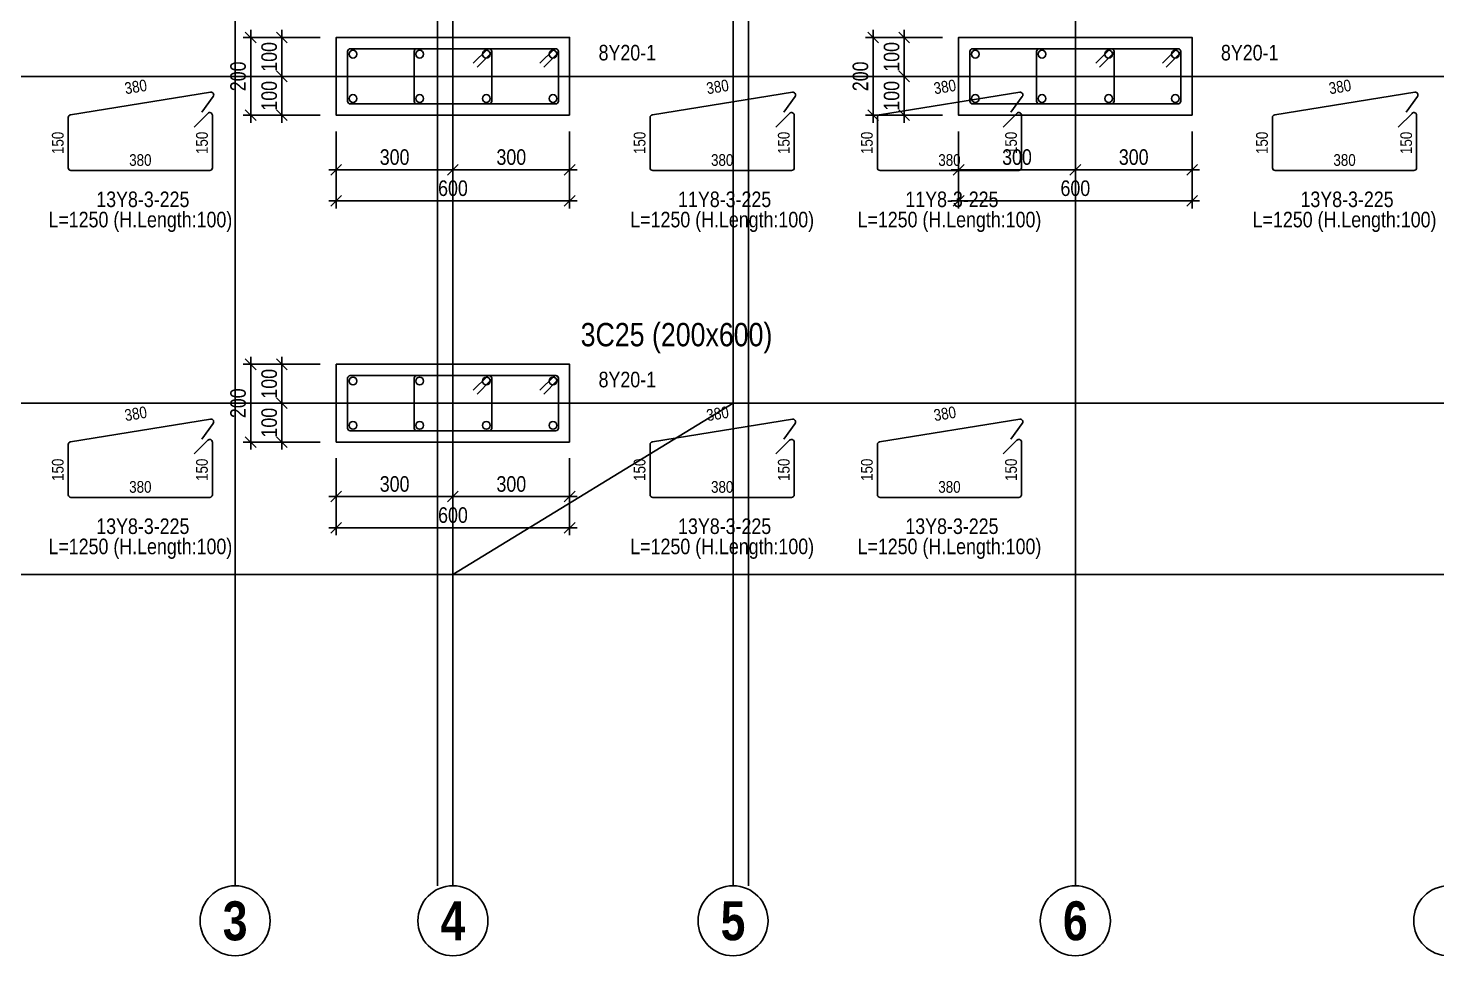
# Model space of a CAD drawing. Extents: x 0 to 206258, y -403073 to 0.
# Drawn here: x 82631 to 91684, y -83038 to -77078 of the extents above; entities that cross this region are included whole.
import ezdxf
from ezdxf.enums import TextEntityAlignment as Align
from ezdxf.lldxf.tags import DXFTag

# ---------------------------------------------------------------- set-up
doc = ezdxf.new("R2010")
doc.units = 0
doc.header["$LTSCALE"] = 1000
for name, color, linetype in [('Axis Circle(Dir 2)', 150, 'Continuous'), ('Axis Label(Dir 2)', 7, 'Continuous'), ('Axis Line(Dir 1)', 8, 'CENTER2'), ('Axis Line(Dir 2)', 150, 'CENTER2'), ('Column Line(D)', 1, 'Continuous'), ('Dimension Line', 5, 'Continuous'), ('Link Line', 3, 'Continuous'), ('Rebar Length Text', 8, 'Continuous'), ('Rebar Line', 7, 'Continuous'), ('Top Rebar Label', 6, 'Continuous')]:
    doc.layers.add(name, color=color, linetype=linetype)
for name, color, linetype, true_color in [('Column Label(D)', 12, 'Continuous', 0xbd0000), ('Ghost Axis Line', 254, 'Continuous', 0xbebebe), ('Link Label', 94, 'Continuous', 0x008100), ('Link Length Text', 94, 'Continuous', 0x008100)]:
    doc.layers.add(name, color=color, linetype=linetype, true_color=true_color)
doc.styles.add('Axis Label(Dir 2)', font='ARIALNB.TTF', dxfattribs={"height": 250})
doc.styles.add('Column Label(D)', font='ARIALN.TTF', dxfattribs={"height": 150})
doc.styles.add('Dimension Text', font='ARIALN.TTF', dxfattribs={"height": 100})
doc.styles.add('Link Label', font='ARIALN.TTF', dxfattribs={"height": 100})
doc.styles.add('Link Length Text', font='ARIALN.TTF', dxfattribs={"height": 100})
doc.styles.add('Rebar Length Text', font='ARIALN.TTF', dxfattribs={"height": 75})
doc.styles.add('Top Rebar Label', font='ARIALN.TTF', dxfattribs={"height": 100})
tags = doc.linetypes.add('CENTER2', pattern=[1.125, 0.75, -0.125, 0.125, -0.125]).pattern_tags.tags
tags[10:11] = [DXFTag(74, 4), DXFTag(75, 0), DXFTag(340, '0'), DXFTag(46, 0.0), DXFTag(50, 0.0), DXFTag(44, 0.0), DXFTag(45, 0.0)]
tags[8:9] = [DXFTag(74, 4), DXFTag(75, 0), DXFTag(340, '0'), DXFTag(46, 0.0), DXFTag(50, 0.0), DXFTag(44, 0.0), DXFTag(45, 0.0)]
tags[6:7] = [DXFTag(74, 4), DXFTag(75, 0), DXFTag(340, '0'), DXFTag(46, 0.0), DXFTag(50, 0.0), DXFTag(44, 0.0), DXFTag(45, 0.0)]
tags[4:5] = [DXFTag(74, 4), DXFTag(75, 0), DXFTag(340, '0'), DXFTag(46, 0.0), DXFTag(50, 0.0), DXFTag(44, 0.0), DXFTag(45, 0.0)]
doc.dimstyles.new('COLUMNAPP', dxfattribs={"dimtxt": 100, "dimasz": 30, "dimexe": 48.3, "dimexo": 103.5, "dimgap": 30, "dimtad": 1, "dimtoh": 1, "dimdec": 1, "dimlfac": 0.4, "dimdsep": 46, "dimtxsty": 'Dimension Text', "dimblk": 'PCDIM_TICK', "dimcen": 0.09, "dimclrd": 5, "dimclre": 5, "dimclrt": 5, "dimadec": 1, "dimazin": 0, "dimtp": 1, "dimtm": 1, "dimtfac": 1, "dimtdec": 4, "dimtofl": 0, "dimtmove": 0, "dimatfit": 3, "dimfxl": 1, "dimtolj": 1, "dimtzin": 0, "dimarcsym": 0})

# ---------------------------------------------------------------- blocks, each defined once
blk = doc.blocks.new('PCDIM_TICK')
at = {"layer": 'Dimension Line', "color": 0, "transparency": 33554687}
for p, q in [((1.15, 1.15), (-1.15, -1.15)), ((1.61, 0), (0, 0))]:
    blk.add_line(p, q, dxfattribs=at)
blk = doc.blocks.new('*U1671')
at = {"layer": 'Dimension Line', "color": 5, "true_color": 0x0000ff, "transparency": 16777216}
for p, q in [((84611.1, -77741.2), (84611.1, -78036)), ((85361.1, -77741.2), (85361.1, -78036)), ((84611.1, -77987.7), (85361.1, -77987.7))]:
    blk.add_line(p, q, dxfattribs=at)
at = {"layer": 'Dimension Line', "color": 5, "true_color": 0x0000ff, "transparency": 16777216, "xscale": 30, "yscale": 30, "rotation": 180.0000000000004}
blk.add_blockref('PCDIM_TICK', (84611.1, -77987.7), dxfattribs=at)
at = {"layer": 'Dimension Line', "color": 5, "true_color": 0x0000ff, "transparency": 16777216, "xscale": 30, "yscale": 30}
blk.add_blockref('PCDIM_TICK', (85361.1, -77987.7), dxfattribs=at)
at = {"layer": 'Dimension Line', "color": 5, "true_color": 0x0000ff, "transparency": 16777216, "insert": (84986.1, -77957.7), "char_height": 100, "width": 181.501, "attachment_point": 8, "style": 'Dimension Text'}
blk.add_mtext('300', dxfattribs=at)
blk = doc.blocks.new('*U1672')
at = {"layer": 'Dimension Line', "color": 5, "true_color": 0x0000ff, "transparency": 16777216}
for p, q in [((85361.1, -77741.2), (85361.1, -78036)), ((86111.1, -77741.2), (86111.1, -78036)), ((85361.1, -77987.7), (86111.1, -77987.7))]:
    blk.add_line(p, q, dxfattribs=at)
at = {"layer": 'Dimension Line', "color": 5, "true_color": 0x0000ff, "transparency": 16777216, "xscale": 30, "yscale": 30, "rotation": 180.0000000000004}
blk.add_blockref('PCDIM_TICK', (85361.1, -77987.7), dxfattribs=at)
at = {"layer": 'Dimension Line', "color": 5, "true_color": 0x0000ff, "transparency": 16777216, "xscale": 30, "yscale": 30}
blk.add_blockref('PCDIM_TICK', (86111.1, -77987.7), dxfattribs=at)
at = {"layer": 'Dimension Line', "color": 5, "true_color": 0x0000ff, "transparency": 16777216, "insert": (85736.1, -77957.7), "char_height": 100, "width": 181.501, "attachment_point": 8, "style": 'Dimension Text'}
blk.add_mtext('300', dxfattribs=at)
blk = doc.blocks.new('*U1673')
at = {"layer": 'Dimension Line', "color": 5, "true_color": 0x0000ff, "transparency": 16777216}
for p, q in [((84611.1, -77741.2), (84611.1, -78236)), ((86111.1, -77741.2), (86111.1, -78236)), ((84611.1, -78187.7), (86111.1, -78187.7))]:
    blk.add_line(p, q, dxfattribs=at)
at = {"layer": 'Dimension Line', "color": 5, "true_color": 0x0000ff, "transparency": 16777216, "xscale": 30, "yscale": 30, "rotation": 180.0000000000004}
blk.add_blockref('PCDIM_TICK', (84611.1, -78187.7), dxfattribs=at)
at = {"layer": 'Dimension Line', "color": 5, "true_color": 0x0000ff, "transparency": 16777216, "xscale": 30, "yscale": 30}
blk.add_blockref('PCDIM_TICK', (86111.1, -78187.7), dxfattribs=at)
at = {"layer": 'Dimension Line', "color": 5, "true_color": 0x0000ff, "transparency": 16777216, "insert": (85361.1, -78157.7), "char_height": 100, "width": 181.97, "attachment_point": 8, "style": 'Dimension Text'}
blk.add_mtext('600', dxfattribs=at)
blk = doc.blocks.new('*U1674')
at = {"layer": 'Dimension Line', "color": 5, "true_color": 0x0000ff, "transparency": 16777216}
for p, q in [((84507.6, -77387.7), (84212.8, -77387.7)), ((84261.1, -77637.7), (84261.1, -77387.7)), ((84507.6, -77637.7), (84212.8, -77637.7))]:
    blk.add_line(p, q, dxfattribs=at)
at = {"layer": 'Dimension Line', "color": 5, "true_color": 0x0000ff, "transparency": 16777216, "xscale": 30, "yscale": 30}
for p, rotation in [((84261.1, -77387.7), 89.99999999999447), ((84261.1, -77637.7), 269.9999999999834)]:
    blk.add_blockref('PCDIM_TICK', p, dxfattribs=dict(at, rotation=rotation))
at = {"layer": 'Dimension Line', "color": 5, "true_color": 0x0000ff, "transparency": 16777216, "insert": (84231.1, -77512.7), "char_height": 100, "width": 173.928, "attachment_point": 8, "rotation": 90, "style": 'Dimension Text'}
blk.add_mtext('100', dxfattribs=at)
blk = doc.blocks.new('*U1675')
at = {"layer": 'Dimension Line', "color": 5, "true_color": 0x0000ff, "transparency": 16777216}
for p, q in [((84507.6, -77137.7), (84212.8, -77137.7)), ((84261.1, -77387.7), (84261.1, -77137.7)), ((84507.6, -77387.7), (84212.8, -77387.7))]:
    blk.add_line(p, q, dxfattribs=at)
at = {"layer": 'Dimension Line', "color": 5, "true_color": 0x0000ff, "transparency": 16777216, "xscale": 30, "yscale": 30}
for p, rotation in [((84261.1, -77137.7), 89.99999999999447), ((84261.1, -77387.7), 269.9999999999834)]:
    blk.add_blockref('PCDIM_TICK', p, dxfattribs=dict(at, rotation=rotation))
at = {"layer": 'Dimension Line', "color": 5, "true_color": 0x0000ff, "transparency": 16777216, "insert": (84231.1, -77262.7), "char_height": 100, "width": 173.928, "attachment_point": 8, "rotation": 90, "style": 'Dimension Text'}
blk.add_mtext('100', dxfattribs=at)
blk = doc.blocks.new('*U1676')
at = {"layer": 'Dimension Line', "color": 5, "true_color": 0x0000ff, "transparency": 16777216}
for p, q in [((84507.6, -77137.7), (84012.8, -77137.7)), ((84061.1, -77637.7), (84061.1, -77137.7)), ((84507.6, -77637.7), (84012.8, -77637.7))]:
    blk.add_line(p, q, dxfattribs=at)
at = {"layer": 'Dimension Line', "color": 5, "true_color": 0x0000ff, "transparency": 16777216, "xscale": 30, "yscale": 30}
for p, rotation in [((84061.1, -77137.7), 89.99999999999447), ((84061.1, -77637.7), 269.9999999999834)]:
    blk.add_blockref('PCDIM_TICK', p, dxfattribs=dict(at, rotation=rotation))
at = {"layer": 'Dimension Line', "color": 5, "true_color": 0x0000ff, "transparency": 16777216, "insert": (84031.1, -77387.7), "char_height": 100, "width": 182.775, "attachment_point": 8, "rotation": 90, "style": 'Dimension Text'}
blk.add_mtext('200', dxfattribs=at)
blk = doc.blocks.new('*U1677')
at = {"layer": 'Dimension Line', "color": 5, "true_color": 0x0000ff, "transparency": 16777216}
for p, q in [((88611.1, -77741.2), (88611.1, -78036)), ((89361.1, -77741.2), (89361.1, -78036)), ((88611.1, -77987.7), (89361.1, -77987.7))]:
    blk.add_line(p, q, dxfattribs=at)
at = {"layer": 'Dimension Line', "color": 5, "true_color": 0x0000ff, "transparency": 16777216, "xscale": 30, "yscale": 30, "rotation": 180.0000000000004}
blk.add_blockref('PCDIM_TICK', (88611.1, -77987.7), dxfattribs=at)
at = {"layer": 'Dimension Line', "color": 5, "true_color": 0x0000ff, "transparency": 16777216, "xscale": 30, "yscale": 30}
blk.add_blockref('PCDIM_TICK', (89361.1, -77987.7), dxfattribs=at)
at = {"layer": 'Dimension Line', "color": 5, "true_color": 0x0000ff, "transparency": 16777216, "insert": (88986.1, -77957.7), "char_height": 100, "width": 181.501, "attachment_point": 8, "style": 'Dimension Text'}
blk.add_mtext('300', dxfattribs=at)
blk = doc.blocks.new('*U1678')
at = {"layer": 'Dimension Line', "color": 5, "true_color": 0x0000ff, "transparency": 16777216}
for p, q in [((89361.1, -77741.2), (89361.1, -78036)), ((90111.1, -77741.2), (90111.1, -78036)), ((89361.1, -77987.7), (90111.1, -77987.7))]:
    blk.add_line(p, q, dxfattribs=at)
at = {"layer": 'Dimension Line', "color": 5, "true_color": 0x0000ff, "transparency": 16777216, "xscale": 30, "yscale": 30, "rotation": 180.0000000000004}
blk.add_blockref('PCDIM_TICK', (89361.1, -77987.7), dxfattribs=at)
at = {"layer": 'Dimension Line', "color": 5, "true_color": 0x0000ff, "transparency": 16777216, "xscale": 30, "yscale": 30}
blk.add_blockref('PCDIM_TICK', (90111.1, -77987.7), dxfattribs=at)
at = {"layer": 'Dimension Line', "color": 5, "true_color": 0x0000ff, "transparency": 16777216, "insert": (89736.1, -77957.7), "char_height": 100, "width": 181.501, "attachment_point": 8, "style": 'Dimension Text'}
blk.add_mtext('300', dxfattribs=at)
blk = doc.blocks.new('*U1679')
at = {"layer": 'Dimension Line', "color": 5, "true_color": 0x0000ff, "transparency": 16777216}
for p, q in [((88611.1, -77741.2), (88611.1, -78236)), ((90111.1, -77741.2), (90111.1, -78236)), ((88611.1, -78187.7), (90111.1, -78187.7))]:
    blk.add_line(p, q, dxfattribs=at)
at = {"layer": 'Dimension Line', "color": 5, "true_color": 0x0000ff, "transparency": 16777216, "xscale": 30, "yscale": 30, "rotation": 180.0000000000004}
blk.add_blockref('PCDIM_TICK', (88611.1, -78187.7), dxfattribs=at)
at = {"layer": 'Dimension Line', "color": 5, "true_color": 0x0000ff, "transparency": 16777216, "xscale": 30, "yscale": 30}
blk.add_blockref('PCDIM_TICK', (90111.1, -78187.7), dxfattribs=at)
at = {"layer": 'Dimension Line', "color": 5, "true_color": 0x0000ff, "transparency": 16777216, "insert": (89361.1, -78157.7), "char_height": 100, "width": 181.97, "attachment_point": 8, "style": 'Dimension Text'}
blk.add_mtext('600', dxfattribs=at)
blk = doc.blocks.new('*U1680')
at = {"layer": 'Dimension Line', "color": 5, "true_color": 0x0000ff, "transparency": 16777216}
for p, q in [((88507.6, -77387.7), (88212.8, -77387.7)), ((88261.1, -77637.7), (88261.1, -77387.7)), ((88507.6, -77637.7), (88212.8, -77637.7))]:
    blk.add_line(p, q, dxfattribs=at)
at = {"layer": 'Dimension Line', "color": 5, "true_color": 0x0000ff, "transparency": 16777216, "xscale": 30, "yscale": 30}
for p, rotation in [((88261.1, -77387.7), 89.99999999999447), ((88261.1, -77637.7), 269.9999999999834)]:
    blk.add_blockref('PCDIM_TICK', p, dxfattribs=dict(at, rotation=rotation))
at = {"layer": 'Dimension Line', "color": 5, "true_color": 0x0000ff, "transparency": 16777216, "insert": (88231.1, -77512.7), "char_height": 100, "width": 173.928, "attachment_point": 8, "rotation": 90, "style": 'Dimension Text'}
blk.add_mtext('100', dxfattribs=at)
blk = doc.blocks.new('*U1681')
at = {"layer": 'Dimension Line', "color": 5, "true_color": 0x0000ff, "transparency": 16777216}
for p, q in [((88507.6, -77137.7), (88212.8, -77137.7)), ((88261.1, -77387.7), (88261.1, -77137.7)), ((88507.6, -77387.7), (88212.8, -77387.7))]:
    blk.add_line(p, q, dxfattribs=at)
at = {"layer": 'Dimension Line', "color": 5, "true_color": 0x0000ff, "transparency": 16777216, "xscale": 30, "yscale": 30}
for p, rotation in [((88261.1, -77137.7), 89.99999999999447), ((88261.1, -77387.7), 269.9999999999834)]:
    blk.add_blockref('PCDIM_TICK', p, dxfattribs=dict(at, rotation=rotation))
at = {"layer": 'Dimension Line', "color": 5, "true_color": 0x0000ff, "transparency": 16777216, "insert": (88231.1, -77262.7), "char_height": 100, "width": 173.928, "attachment_point": 8, "rotation": 90, "style": 'Dimension Text'}
blk.add_mtext('100', dxfattribs=at)
blk = doc.blocks.new('*U1682')
at = {"layer": 'Dimension Line', "color": 5, "true_color": 0x0000ff, "transparency": 16777216}
for p, q in [((88507.6, -77137.7), (88012.8, -77137.7)), ((88061.1, -77637.7), (88061.1, -77137.7)), ((88507.6, -77637.7), (88012.8, -77637.7))]:
    blk.add_line(p, q, dxfattribs=at)
at = {"layer": 'Dimension Line', "color": 5, "true_color": 0x0000ff, "transparency": 16777216, "xscale": 30, "yscale": 30}
for p, rotation in [((88061.1, -77137.7), 89.99999999999447), ((88061.1, -77637.7), 269.9999999999834)]:
    blk.add_blockref('PCDIM_TICK', p, dxfattribs=dict(at, rotation=rotation))
at = {"layer": 'Dimension Line', "color": 5, "true_color": 0x0000ff, "transparency": 16777216, "insert": (88031.1, -77387.7), "char_height": 100, "width": 182.775, "attachment_point": 8, "rotation": 90, "style": 'Dimension Text'}
blk.add_mtext('200', dxfattribs=at)
blk = doc.blocks.new('*U1689')
at = {"layer": 'Dimension Line', "color": 5, "true_color": 0x0000ff, "transparency": 16777216}
for p, q in [((84611.1, -79841.2), (84611.1, -80136)), ((85361.1, -79841.2), (85361.1, -80136)), ((84611.1, -80087.7), (85361.1, -80087.7))]:
    blk.add_line(p, q, dxfattribs=at)
at = {"layer": 'Dimension Line', "color": 5, "true_color": 0x0000ff, "transparency": 16777216, "xscale": 30, "yscale": 30, "rotation": 180.0000000000004}
blk.add_blockref('PCDIM_TICK', (84611.1, -80087.7), dxfattribs=at)
at = {"layer": 'Dimension Line', "color": 5, "true_color": 0x0000ff, "transparency": 16777216, "xscale": 30, "yscale": 30}
blk.add_blockref('PCDIM_TICK', (85361.1, -80087.7), dxfattribs=at)
at = {"layer": 'Dimension Line', "color": 5, "true_color": 0x0000ff, "transparency": 16777216, "insert": (84986.1, -80057.7), "char_height": 100, "width": 181.501, "attachment_point": 8, "style": 'Dimension Text'}
blk.add_mtext('300', dxfattribs=at)
blk = doc.blocks.new('*U1690')
at = {"layer": 'Dimension Line', "color": 5, "true_color": 0x0000ff, "transparency": 16777216}
for p, q in [((85361.1, -79841.2), (85361.1, -80136)), ((86111.1, -79841.2), (86111.1, -80136)), ((85361.1, -80087.7), (86111.1, -80087.7))]:
    blk.add_line(p, q, dxfattribs=at)
at = {"layer": 'Dimension Line', "color": 5, "true_color": 0x0000ff, "transparency": 16777216, "xscale": 30, "yscale": 30, "rotation": 180.0000000000004}
blk.add_blockref('PCDIM_TICK', (85361.1, -80087.7), dxfattribs=at)
at = {"layer": 'Dimension Line', "color": 5, "true_color": 0x0000ff, "transparency": 16777216, "xscale": 30, "yscale": 30}
blk.add_blockref('PCDIM_TICK', (86111.1, -80087.7), dxfattribs=at)
at = {"layer": 'Dimension Line', "color": 5, "true_color": 0x0000ff, "transparency": 16777216, "insert": (85736.1, -80057.7), "char_height": 100, "width": 181.501, "attachment_point": 8, "style": 'Dimension Text'}
blk.add_mtext('300', dxfattribs=at)
blk = doc.blocks.new('*U1691')
at = {"layer": 'Dimension Line', "color": 5, "true_color": 0x0000ff, "transparency": 16777216}
for p, q in [((84611.1, -79841.2), (84611.1, -80336)), ((86111.1, -79841.2), (86111.1, -80336)), ((84611.1, -80287.7), (86111.1, -80287.7))]:
    blk.add_line(p, q, dxfattribs=at)
at = {"layer": 'Dimension Line', "color": 5, "true_color": 0x0000ff, "transparency": 16777216, "xscale": 30, "yscale": 30, "rotation": 180.0000000000004}
blk.add_blockref('PCDIM_TICK', (84611.1, -80287.7), dxfattribs=at)
at = {"layer": 'Dimension Line', "color": 5, "true_color": 0x0000ff, "transparency": 16777216, "xscale": 30, "yscale": 30}
blk.add_blockref('PCDIM_TICK', (86111.1, -80287.7), dxfattribs=at)
at = {"layer": 'Dimension Line', "color": 5, "true_color": 0x0000ff, "transparency": 16777216, "insert": (85361.1, -80257.7), "char_height": 100, "width": 181.97, "attachment_point": 8, "style": 'Dimension Text'}
blk.add_mtext('600', dxfattribs=at)
blk = doc.blocks.new('*U1692')
at = {"layer": 'Dimension Line', "color": 5, "true_color": 0x0000ff, "transparency": 16777216}
for p, q in [((84507.6, -79487.7), (84212.8, -79487.7)), ((84261.1, -79737.7), (84261.1, -79487.7)), ((84507.6, -79737.7), (84212.8, -79737.7))]:
    blk.add_line(p, q, dxfattribs=at)
at = {"layer": 'Dimension Line', "color": 5, "true_color": 0x0000ff, "transparency": 16777216, "xscale": 30, "yscale": 30}
for p, rotation in [((84261.1, -79487.7), 89.99999999999447), ((84261.1, -79737.7), 269.9999999999834)]:
    blk.add_blockref('PCDIM_TICK', p, dxfattribs=dict(at, rotation=rotation))
at = {"layer": 'Dimension Line', "color": 5, "true_color": 0x0000ff, "transparency": 16777216, "insert": (84231.1, -79612.7), "char_height": 100, "width": 173.928, "attachment_point": 8, "rotation": 90, "style": 'Dimension Text'}
blk.add_mtext('100', dxfattribs=at)
blk = doc.blocks.new('*U1693')
at = {"layer": 'Dimension Line', "color": 5, "true_color": 0x0000ff, "transparency": 16777216}
for p, q in [((84507.6, -79237.7), (84212.8, -79237.7)), ((84261.1, -79487.7), (84261.1, -79237.7)), ((84507.6, -79487.7), (84212.8, -79487.7))]:
    blk.add_line(p, q, dxfattribs=at)
at = {"layer": 'Dimension Line', "color": 5, "true_color": 0x0000ff, "transparency": 16777216, "xscale": 30, "yscale": 30}
for p, rotation in [((84261.1, -79237.7), 89.99999999999447), ((84261.1, -79487.7), 269.9999999999834)]:
    blk.add_blockref('PCDIM_TICK', p, dxfattribs=dict(at, rotation=rotation))
at = {"layer": 'Dimension Line', "color": 5, "true_color": 0x0000ff, "transparency": 16777216, "insert": (84231.1, -79362.7), "char_height": 100, "width": 173.928, "attachment_point": 8, "rotation": 90, "style": 'Dimension Text'}
blk.add_mtext('100', dxfattribs=at)
blk = doc.blocks.new('*U1694')
at = {"layer": 'Dimension Line', "color": 5, "true_color": 0x0000ff, "transparency": 16777216}
for p, q in [((84507.6, -79237.7), (84012.8, -79237.7)), ((84061.1, -79737.7), (84061.1, -79237.7)), ((84507.6, -79737.7), (84012.8, -79737.7))]:
    blk.add_line(p, q, dxfattribs=at)
at = {"layer": 'Dimension Line', "color": 5, "true_color": 0x0000ff, "transparency": 16777216, "xscale": 30, "yscale": 30}
for p, rotation in [((84061.1, -79237.7), 89.99999999999447), ((84061.1, -79737.7), 269.9999999999834)]:
    blk.add_blockref('PCDIM_TICK', p, dxfattribs=dict(at, rotation=rotation))
at = {"layer": 'Dimension Line', "color": 5, "true_color": 0x0000ff, "transparency": 16777216, "insert": (84031.1, -79487.7), "char_height": 100, "width": 182.775, "attachment_point": 8, "rotation": 90, "style": 'Dimension Text'}
blk.add_mtext('200', dxfattribs=at)

msp = doc.modelspace()

# ---------------------------------------------------------------- linework, layer by layer
at = {"layer": 'Axis Circle(Dir 2)', "transparency": 33554687}
for centre in [(83961.095, -82812.707), (85361.095, -82812.707), (87161.095, -82812.707), (89361.095, -82812.707), (91761.095, -82812.707)]:
    msp.add_circle(centre, 225, dxfattribs=at)
at = {"layer": 'Axis Line(Dir 1)', "transparency": 33554687}
for points in [[(78161.095, -77387.707), (95961.095, -77387.707)], [(78161.095, -79487.707), (95961.095, -79487.707)], [(78161.095, -80587.707), (95961.095, -80587.707)]]:
    msp.add_lwpolyline(points, dxfattribs=at)
at = {"layer": 'Axis Line(Dir 2)', "transparency": 33554687}
for points in [[(83961.095, -82587.707), (83961.095, -58787.707)], [(85361.095, -82587.707), (85361.095, -58787.707)], [(87161.095, -82587.707), (87161.095, -58787.707)], [(89361.095, -82587.707), (89361.095, -58787.707)]]:
    msp.add_lwpolyline(points, dxfattribs=at)
at = {"layer": 'Column Line(D)', "transparency": 33554687}
for points in [[(86111.095, -77637.707), (86111.095, -77137.707), (84611.095, -77137.707), (84611.095, -77637.707)], [(90111.095, -77637.707), (90111.095, -77137.707), (88611.095, -77137.707), (88611.095, -77637.707)], [(86111.095, -79737.707), (86111.095, -79237.707), (84611.095, -79237.707), (84611.095, -79737.707)]]:
    msp.add_lwpolyline(points, close=True, dxfattribs=at)
at = {"layer": 'Ghost Axis Line', "transparency": 33554687}
for points in [[(85261.095, -82587.707), (85261.095, -58787.707)], [(87261.095, -82587.707), (87261.095, -58787.707)], [(85361.095, -80587.707), (87161.095, -79487.707)]]:
    msp.add_lwpolyline(points, dxfattribs=at)
at = {"layer": 'Link Line', "transparency": 33554687}
for points in [[(85516.747, -77328.469), (85605.136, -77240.081, 0.66817864), (85592.761, -77210.207), (84701.095, -77210.207, 0.41421356), (84683.595, -77227.707), (84683.595, -77547.707, 0.41421356), (84701.095, -77565.207), (85592.761, -77565.207, 0.41421356), (85610.261, -77547.707), (85610.261, -77227.707, 0.66817864), (85580.387, -77215.332), (85491.998, -77303.721)], [(85945.081, -77328.469), (86033.469, -77240.081, 0.66817864), (86021.095, -77210.207), (85129.428, -77210.207, 0.41421356), (85111.928, -77227.707), (85111.928, -77547.707, 0.41421356), (85129.428, -77565.207), (86021.095, -77565.207, 0.41421356), (86038.595, -77547.707), (86038.595, -77227.707, 0.66817864), (86008.72, -77215.332), (85920.332, -77303.721)], [(89516.747, -77328.469), (89605.136, -77240.081, 0.66817864), (89592.761, -77210.207), (88701.095, -77210.207, 0.41421356), (88683.595, -77227.707), (88683.595, -77547.707, 0.41421356), (88701.095, -77565.207), (89592.761, -77565.207, 0.41421356), (89610.261, -77547.707), (89610.261, -77227.707, 0.66817864), (89580.387, -77215.332), (89491.998, -77303.721)], [(89945.081, -77328.469), (90033.469, -77240.081, 0.66817864), (90021.095, -77210.207), (89129.428, -77210.207, 0.41421356), (89111.928, -77227.707), (89111.928, -77547.707, 0.41421356), (89129.428, -77565.207), (90021.095, -77565.207, 0.41421356), (90038.595, -77547.707), (90038.595, -77227.707, 0.66817864), (90008.72, -77215.332), (89920.332, -77303.721)], [(83747.266, -77618.523), (83820.395, -77517.147, 0.66817864), (83803.406, -77489.634), (82903.35, -77635.326, 0.3679544), (82888.646, -77652.602), (82888.646, -77975.207, 0.41421356), (82906.146, -77992.707), (83797.813, -77992.707, 0.41421356), (83815.313, -77975.207), (83815.313, -77637.707, 0.66817864), (83785.438, -77625.332), (83697.05, -77713.721)], [(87486.676, -77618.523), (87559.805, -77517.147, 0.66817864), (87542.816, -77489.634), (86642.76, -77635.326, 0.3679544), (86628.056, -77652.602), (86628.056, -77975.207, 0.41421356), (86645.556, -77992.707), (87537.223, -77992.707, 0.41421356), (87554.723, -77975.207), (87554.723, -77637.707, 0.66817864), (87524.848, -77625.332), (87436.46, -77713.721)], [(88947.266, -77618.523), (89020.395, -77517.147, 0.66817864), (89003.406, -77489.634), (88103.35, -77635.326, 0.3679544), (88088.646, -77652.602), (88088.646, -77975.207, 0.41421356), (88106.146, -77992.707), (88997.813, -77992.707, 0.41421356), (89015.313, -77975.207), (89015.313, -77637.707, 0.66817864), (88985.438, -77625.332), (88897.05, -77713.721)], [(91486.676, -77618.523), (91559.805, -77517.147, 0.66817864), (91542.816, -77489.634), (90642.76, -77635.326, 0.3679544), (90628.056, -77652.602), (90628.056, -77975.207, 0.41421356), (90645.556, -77992.707), (91537.223, -77992.707, 0.41421356), (91554.723, -77975.207), (91554.723, -77637.707, 0.66817864), (91524.848, -77625.332), (91436.46, -77713.721)], [(85516.747, -79428.469), (85605.136, -79340.081, 0.66817864), (85592.761, -79310.207), (84701.095, -79310.207, 0.41421356), (84683.595, -79327.707), (84683.595, -79647.707, 0.41421356), (84701.095, -79665.207), (85592.761, -79665.207, 0.41421356), (85610.261, -79647.707), (85610.261, -79327.707, 0.66817864), (85580.387, -79315.332), (85491.998, -79403.721)], [(85945.081, -79428.469), (86033.469, -79340.081, 0.66817864), (86021.095, -79310.207), (85129.428, -79310.207, 0.41421356), (85111.928, -79327.707), (85111.928, -79647.707, 0.41421356), (85129.428, -79665.207), (86021.095, -79665.207, 0.41421356), (86038.595, -79647.707), (86038.595, -79327.707, 0.66817864), (86008.72, -79315.332), (85920.332, -79403.721)], [(83747.266, -79718.523), (83820.395, -79617.147, 0.66817864), (83803.406, -79589.634), (82903.35, -79735.326, 0.3679544), (82888.646, -79752.602), (82888.646, -80075.207, 0.41421356), (82906.146, -80092.707), (83797.813, -80092.707, 0.41421356), (83815.313, -80075.207), (83815.313, -79737.707, 0.66817864), (83785.438, -79725.332), (83697.05, -79813.721)], [(87486.676, -79718.523), (87559.805, -79617.147, 0.66817864), (87542.816, -79589.634), (86642.76, -79735.326, 0.3679544), (86628.056, -79752.602), (86628.056, -80075.207, 0.41421356), (86645.556, -80092.707), (87537.223, -80092.707, 0.41421356), (87554.723, -80075.207), (87554.723, -79737.707, 0.66817864), (87524.848, -79725.332), (87436.46, -79813.721)], [(88947.266, -79718.523), (89020.395, -79617.147, 0.66817864), (89003.406, -79589.634), (88103.35, -79735.326, 0.3679544), (88088.646, -79752.602), (88088.646, -80075.207, 0.41421356), (88106.146, -80092.707), (88997.813, -80092.707, 0.41421356), (89015.313, -80075.207), (89015.313, -79737.707, 0.66817864), (88985.438, -79725.332), (88897.05, -79813.721)]]:
    msp.add_lwpolyline(points, format="xyb", dxfattribs=at)
at = {"layer": 'Rebar Line', "transparency": 33554687}
for centre in [(84718.595, -77245.207), (85146.928, -77245.207), (85575.261, -77245.207), (86003.595, -77245.207), (88718.595, -77245.207), (89146.928, -77245.207), (89575.261, -77245.207), (90003.595, -77245.207), (84718.595, -77530.207), (85146.928, -77530.207), (85575.261, -77530.207), (86003.595, -77530.207), (88718.595, -77530.207), (89146.928, -77530.207), (89575.261, -77530.207), (90003.595, -77530.207), (84718.595, -79345.207), (85146.928, -79345.207), (85575.261, -79345.207), (86003.595, -79345.207), (84718.595, -79630.207), (85146.928, -79630.207), (85575.261, -79630.207), (86003.595, -79630.207)]:
    msp.add_circle(centre, 25, dxfattribs=at)

# ---------------------------------------------------------------- texts
at = {"layer": 'Axis Label(Dir 2)', "transparency": 33554687, "style": 'Axis Label(Dir 2)'}
for s, p in [('3', (83961.095, -82812.707)), ('4', (85361.095, -82812.707)), ('5', (87161.095, -82812.707)), ('6', (89361.095, -82812.707))]:
    msp.add_text(s, height=250, dxfattribs=at).set_placement(p, align=Align.MIDDLE_CENTER)
at = {"layer": 'Column Label(D)', "transparency": 33554687, "style": 'Column Label(D)'}
msp.add_text('3C25 (200x600)', height=150, dxfattribs=at).set_placement((86181.805, -79166.996), align=Align.BOTTOM_LEFT)
at = {"layer": 'Link Label', "transparency": 33554687, "style": 'Link Label'}
for s, p in [(' 13Y8-3-225', (83351.979, -78227.707)), (' 11Y8-3-225', (87091.389, -78227.707)), (' 11Y8-3-225', (88551.979, -78227.707)), (' 13Y8-3-225', (91091.389, -78227.707)), (' 13Y8-3-225', (83351.979, -80327.707)), (' 13Y8-3-225', (87091.389, -80327.707)), (' 13Y8-3-225', (88551.979, -80327.707))]:
    msp.add_text(s, height=100, dxfattribs=at).set_placement(p, align=Align.CENTER)
at = {"layer": 'Link Length Text', "transparency": 33554687, "style": 'Link Length Text'}
for p in [(83351.979, -78357.707), (87091.389, -78357.707), (88551.979, -78357.707), (91091.389, -78357.707), (83351.979, -80457.707), (87091.389, -80457.707), (88551.979, -80457.707)]:
    msp.add_text('L=1250 (H.Length:100)', height=100, dxfattribs=at).set_placement(p, align=Align.CENTER)
at = {"layer": 'Rebar Length Text', "transparency": 33554687, "style": 'Rebar Length Text'}
for s, rotation, p in [('380', 9.1947432, (83328.319, -77491.537)), ('380', 9.1947432, (87067.729, -77491.537)), ('380', 9.1947432, (88528.319, -77491.537)), ('380', 9.1947432, (91067.729, -77491.537)), ('150', 90, (82858.646, -77815.207)), ('150', 90, (83785.313, -77815.207)), ('150', 90, (86598.056, -77815.207)), ('150', 90, (87524.723, -77815.207)), ('150', 90, (88058.646, -77815.207)), ('150', 90, (88985.313, -77815.207)), ('150', 90, (90598.056, -77815.207)), ('150', 90, (91524.723, -77815.207)), ('380', 9.1947432, (83328.319, -79591.537)), ('380', 9.1947432, (87067.729, -79591.537)), ('380', 9.1947432, (88528.319, -79591.537)), ('150', 90, (82858.646, -79915.207)), ('150', 90, (83785.313, -79915.207)), ('150', 90, (86598.056, -79915.207)), ('150', 90, (87524.723, -79915.207)), ('150', 90, (88058.646, -79915.207)), ('150', 90, (88985.313, -79915.207))]:
    msp.add_text(s, height=75, rotation=rotation, dxfattribs=at).set_placement(p, align=Align.CENTER)
for p in [(83351.979, -77962.707), (87091.389, -77962.707), (88551.979, -77962.707), (91091.389, -77962.707), (83351.979, -80062.707), (87091.389, -80062.707), (88551.979, -80062.707)]:
    msp.add_text('380', height=75, dxfattribs=at).set_placement(p, align=Align.CENTER)
at = {"layer": 'Top Rebar Label', "transparency": 33554687, "style": 'Top Rebar Label'}
for p in [(86265.139, -77315.433), (90265.139, -77315.433), (86265.139, -79415.433)]:
    msp.add_text(' 8Y20-1', height=100, dxfattribs=at).set_placement(p, align=Align.BOTTOM_LEFT)

# ---------------------------------------------------------------- dimensions: what is measured, and where the dimension line sits
at = {"layer": 'Dimension Line', "transparency": 33554687}
for p1, p2, distance, picture, middle in [((84611.095, -77637.707), (84611.095, -77137.707), 550, '*U1676', (84061.095, -77387.707)), ((84611.095, -77387.707), (84611.095, -77137.707), 350, '*U1675', (84261.095, -77262.707)), ((88611.095, -77637.707), (88611.095, -77137.707), 550, '*U1682', (88061.095, -77387.707)), ((88611.095, -77387.707), (88611.095, -77137.707), 350, '*U1681', (88261.095, -77262.707)), ((84611.095, -77637.707), (84611.095, -77387.707), 350, '*U1674', (84261.095, -77512.707)), ((88611.095, -77637.707), (88611.095, -77387.707), 350, '*U1680', (88261.095, -77512.707)), ((84611.095, -77637.707), (85361.095, -77637.707), -350, '*U1671', (84986.095, -77987.707)), ((84611.095, -77637.707), (86111.095, -77637.707), -550, '*U1673', (85361.095, -78187.707)), ((85361.095, -77637.707), (86111.095, -77637.707), -350, '*U1672', (85736.095, -77987.707)), ((88611.095, -77637.707), (89361.095, -77637.707), -350, '*U1677', (88986.095, -77987.707)), ((88611.095, -77637.707), (90111.095, -77637.707), -550, '*U1679', (89361.095, -78187.707)), ((89361.095, -77637.707), (90111.095, -77637.707), -350, '*U1678', (89736.095, -77987.707)), ((84611.095, -79737.707), (84611.095, -79237.707), 550, '*U1694', (84061.095, -79487.707)), ((84611.095, -79487.707), (84611.095, -79237.707), 350, '*U1693', (84261.095, -79362.707)), ((84611.095, -79737.707), (84611.095, -79487.707), 350, '*U1692', (84261.095, -79612.707)), ((84611.095, -79737.707), (85361.095, -79737.707), -350, '*U1689', (84986.095, -80087.707)), ((84611.095, -79737.707), (86111.095, -79737.707), -550, '*U1691', (85361.095, -80287.707)), ((85361.095, -79737.707), (86111.095, -79737.707), -350, '*U1690', (85736.095, -80087.707))]:
    dim = msp.add_aligned_dim(p1=p1, p2=p2, distance=distance, dimstyle='COLUMNAPP', override={"dimscale": 1, "dimtxt": 100, "dimasz": 30, "dimexe": 48.3, "dimexo": 103.5, "dimgap": 30, "dimtad": 1, "dimtih": 0, "dimdec": 1, "dimlfac": 0.4, "dimzin": 8, "dimlunit": 2, "dimpost": '', "dimtxsty": 'Dimension Text', "dimblk": 'PCDIM_TICK', "dimse1": 0, "dimse2": 0, "dimsd2": 0, "dimclrd": 5, "dimclre": 5, "dimclrt": 5, "dimaunit": 0, "dimadec": 1, "dimazin": 0, "dimtol": 0, "dimtp": 1, "dimtm": 1, "dimtmove": 0}, dxfattribs=at)
    dim.commit()
    dim.dimension.update_dxf_attribs({"geometry": picture, "text_midpoint": middle})

doc.saveas('drawing.dxf')
